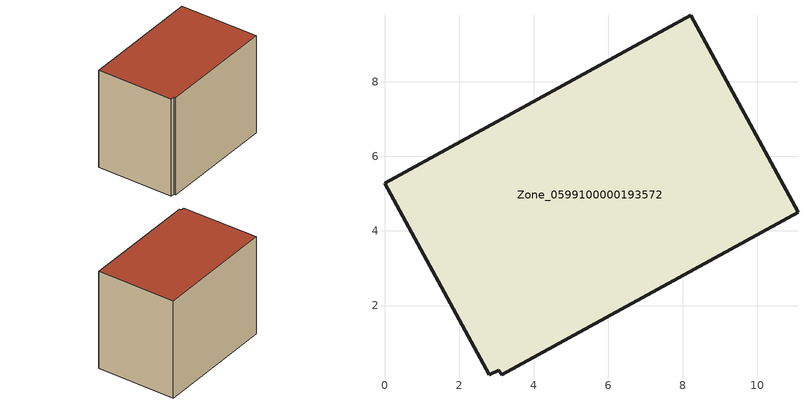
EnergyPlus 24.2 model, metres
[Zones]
Zone_0599100000193572
 floor ground (C_G): 3.14,0.14 3.06,0.27 2.81,0.14 0,5.28 8.21,9.79 11.09,4.5 z0
 wall outside (C_F): 11.09,4.5 8.21,9.79 0,5.28 2.81,0.14 3.06,0.27 3.14,0.14 11.09,4.5 z0:7.63
 roof outside (C_R): 3.06,0.27 3.14,0.14 11.09,4.5 8.21,9.79 0,5.28 2.81,0.14 z7.63
[BUILDING]
Pand.0599100000193572: North Axis=0; Terrain=City; Loads Convergence Tolerance Value=0.04; Temperature Convergence Tolerance Value=0.4; Solar Distribution=FullExterior; Maximum Number of Warmup Days=25; Minimum Number of Warmup Days=1
[Site:Location]
Rotterdam.The.Hague.AP_ZH_NLD Design_Conditions: Latitude=51.96; Longitude=4.45; Time Zone=1; Elevation=-4.5
[SITE:GROUNDTEMPERATURE:BUILDINGSURFACE]
18, 18, 18, 18, 18, 18, 18, 18, 18, 18, 18, 18
[MATERIAL] Thermal Absorptance=0.9; Solar Absorptance=0.7; Visible Absorptance=0.7
Name | Roughness | Thickness | Conductivity | Density | Specific Heat
G.TI.1965-1974 | MediumSmooth | 0.15 | 0.882353 | 540 | 1210
F.TI.1965-1974 | Rough | 0.3 | 0.697674 | 1920 | 840
R.TI.1965-1974 | MediumRough | 0.2 | 0.232558 | 1500 | 1000
[CONSTRUCTION]
C_G: G.TI.1965-1974
C_F: F.TI.1965-1974
C_R: R.TI.1965-1974
[ZONE]
Zone_0599100000193572: Type=1; Multiplier=1; Ceiling Height=Autocalculate; Volume=Autocalculate; Floor Area=autocalculate; Part of Total Floor Area=Yes
[ZONEINFILTRATION:DESIGNFLOWRATE]
Infil_Zone_0599100000193572: Zone or ZoneList or Space or SpaceList=Zone_0599100000193572; Schedule=AlwaysOn; Design Flow Rate Calculation Method=Flow/Area; Flow Rate per Floor Area=0.003; Constant Term Coefficient=1; Temperature Term Coefficient=0; Velocity Term Coefficient=0; Velocity Squared Term Coefficient=0
[HVACTEMPLATE:ZONE:IDEALLOADSAIRSYSTEM]
Zone_0599100000193572: Maximum Heating Supply Air Temperature=50; Minimum Cooling Supply Air Temperature=13; Maximum Heating Supply Air Humidity Ratio=0.0156; Minimum Cooling Supply Air Humidity Ratio=0.0077; Heating Limit=NoLimit; Cooling Limit=NoLimit; Dehumidification Control Type=ConstantSensibleHeatRatio; Cooling Sensible Heat Ratio=0.7; Dehumidification Setpoint=60; Humidification Control Type=None; Humidification Setpoint=30; Outdoor Air Method=None; Outdoor Air Flow Rate per Person=0.00944; Outdoor Air Flow Rate per Zone Floor Area=0; Outdoor Air Flow Rate per Zone=0; Demand Controlled Ventilation Type=None; Outdoor Air Economizer Type=NoEconomizer; Heat Recovery Type=None; Sensible Heat Recovery Effectiveness=0.7; Latent Heat Recovery Effectiveness=0.65
[ZONECONTROL:THERMOSTAT]
ThermostatControl_Zone_0599100000193572: Zone or ZoneList=Zone_0599100000193572; Control Type Schedule=DualSetpointControlType; Control 1=Thermostat_Zone_0599100000193572; Temperature Difference Between Cutout And Setpoint=0
[THERMOSTATSETPOINT:DUALSETPOINT]
Thermostat_Zone_0599100000193572: Heating Setpoint Temperature Schedule=HeatingSetpoint_Zone_0599100000193572; Cooling Setpoint Temperature Schedule=CoolingSetpoint_Zone_0599100000193572
[SCHEDULE:COMPACT]
HeatingSetpoint_Zone_0599100000193572: Through: 12/31, For: AllDays, Until: 24:00, 21
CoolingSetpoint_Zone_0599100000193572: Through: 12/31, For: AllDays, Until: 24:00, 24
DualSetpointControlType: Through: 12/31, For: AllDays, Until: 24:00, 4
AlwaysOn: Through: 12/31, For: AllDays, Until: 24:00, 1
